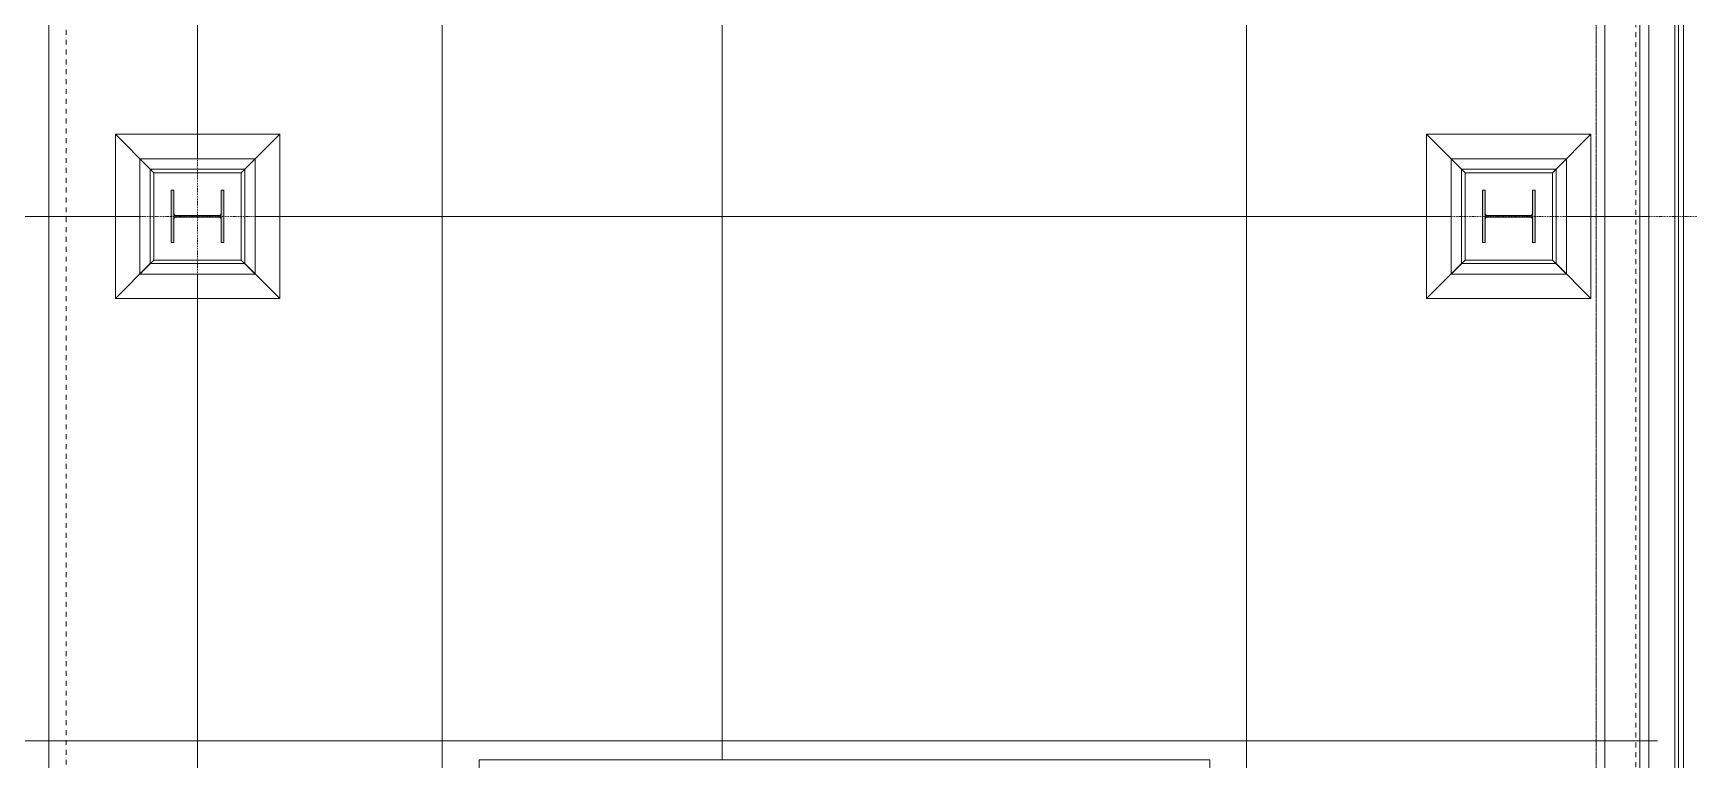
# Model space of a CAD drawing. Extents: x -32000 to 416743, y -254124 to 144214.
# Drawn here: x 8060 to 17530, y 26890 to 31049 of the extents above; entities that cross this region are included whole.
import ezdxf

# ---------------------------------------------------------------- set-up
doc = ezdxf.new("R2010")
doc.units = 0
doc.header["$LTSCALE"] = 10
for name, pattern in [('H12PL4$0$JJP_三點線', [0.9, 0.3, -0.15, 0, -0.15, 0, -0.15, 0, -0.15]), ('H12PL4$0$TAI_虛線', [5.644, 2.822, -2.822]), ('XFM7P40ICA$0$H12PL4$0$DOTK1', [0.01, 0.005, -0.005]), ('XFM7P40ICA$0$H12PL4$0$JJP_三點線', [0.9, 0.3, -0.15, 0, -0.15, 0, -0.15, 0, -0.15]), ('XFM7P40ICA$0$H12PL4$0$JJP_虛線(退縮線、投影線、地下室範圍、非屬本工程、圖面分區)', [0.45, 0.3, -0.15])]:
    doc.linetypes.add(name, pattern=pattern)
for name, color, linetype in [('H12PL4$0$A-ROOF', 252, 'Continuous'), ('H12PL4$0$A-WALL-EX', 252, 'Continuous'), ('H12PL4$0$S-COL', 252, 'Continuous'), ('H12PL4$0$S-GRID', 252, 'Continuous'), ('H12PL4$0$S-SLAB-SHOW', 252, 'Continuous'), ('XFM7P40ICA$0$H12PL4$0$A-WALL-EX', 252, 'Continuous'), ('XFM7P40ICA$0$H12PL4$0$Hattch', 252, 'Continuous'), ('XFM7P40ICA$0$H12PL4$0$L40_19_MEJI', 252, 'Continuous'), ('XFM7P40ICA$0$H12PL4$0$L40_19_SIAGE1', 252, 'Continuous'), ('XFM7P40ICA$0$H12PL4$0$L40_19_STEEL2', 252, 'Continuous'), ('XFM7P40ICA$0$H12PL4$0$L40_19_SUGATA3', 252, 'Continuous'), ('XFM7P40ICA$0$H12PL4$0$L40_19_SUGATAD', 252, 'Continuous'), ('XFM7P40ICA$0$H12PL4$0$L40_19_設備基礎', 252, 'Continuous'), ('XFM7P40ICA$0$H12PL4$0$S-COL', 252, 'Continuous'), ('XFM7P40ICA$0$H12PL4$0$S-GRID', 252, 'Continuous')]:
    doc.layers.add(name, color=color, linetype=linetype)

# ---------------------------------------------------------------- blocks, each defined once
blk = doc.blocks.new('H12PL4')
at = {"layer": 'H12PL4$0$A-ROOF', "linetype": 'H12PL4$0$TAI_虛線', "lineweight": 0, "flags": 128}
for points in [[(8248.1, 2650), (8248.1, 57349.9)], [(17227, 57354.6), (17227, 2650)]]:
    blk.add_lwpolyline(points, dxfattribs=at)
at = {"layer": 'H12PL4$0$A-WALL-EX', "lineweight": 0, "flags": 128}
for points in [[(17500, -2650), (17500, 91700)], [(17500, -2650), (17500, 91700)], [(17500, -2650), (17500, 91700)], [(17500, -2650), (17500, 91700)], [(17500, 83000), (17500, -2615)]]:
    blk.add_lwpolyline(points, dxfattribs=at)
at = {"layer": 'H12PL4$0$S-COL', "lineweight": 0, "flags": 128}
for points in [[(8530, 29530), (8530, 30470)], [(8730, 30270), (8530, 30470)], [(8530, 30470), (9470, 30470)], [(9470, 30470), (9270, 30270)], [(9470, 30470), (9470, 29530)], [(16030, 29530), (16030, 30470)], [(16230, 30270), (16030, 30470)], [(16030, 30470), (16970, 30470)], [(16970, 30470), (16770, 30270)], [(16970, 30470), (16970, 29530)], [(8730, 30270), (8730, 29730)], [(9270, 30270), (8730, 30270)], [(9270, 29730), (9270, 30270)], [(16230, 30270), (16230, 29730)], [(16770, 30270), (16230, 30270)], [(16770, 29730), (16770, 30270)], [(8730, 29730), (8530, 29530)], [(8730, 29730), (9270, 29730)], [(9470, 29530), (9270, 29730)], [(16230, 29730), (16030, 29530)], [(16230, 29730), (16770, 29730)], [(16970, 29530), (16770, 29730)], [(8530, 29530), (9470, 29530)], [(16030, 29530), (16970, 29530)]]:
    blk.add_lwpolyline(points, dxfattribs=at)
for points in [[(8850, 30150), (8850, 29850), (8865, 29850), (8865, 29995), (9135, 29995), (9135, 29850), (9150, 29850), (9150, 30150), (9135, 30150), (9135, 30005), (8865, 30005), (8865, 30150)], [(16350, 30150), (16350, 29850), (16365, 29850), (16365, 29995), (16635, 29995), (16635, 29850), (16650, 29850), (16650, 30150), (16635, 30150), (16635, 30005), (16365, 30005), (16365, 30150)]]:
    blk.add_lwpolyline(points, close=True, dxfattribs=at)
at = {"layer": 'H12PL4$0$S-GRID', "linetype": 'H12PL4$0$JJP_三點線', "lineweight": 0}
for p, q in [((9000, 128250), (9000, -28000)), ((-29000, 30000), (289600, 30000))]:
    blk.add_line(p, q, dxfattribs=at)
at = {"layer": 'H12PL4$0$S-SLAB-SHOW', "lineweight": 0}
blk.add_line((17300, -2300), (17300, 82649.8), dxfattribs=at)
at = {"layer": 'H12PL4$0$S-SLAB-SHOW', "lineweight": 0, "flags": 128}
blk.add_lwpolyline([(17470, -2300), (17470, 82649.8)], dxfattribs=at)
blk = doc.blocks.new('XFM7P40ICA$0$H12PL4')
at = {"layer": 'XFM7P40ICA$0$H12PL4$0$Hattch', "linetype": 'Continuous', "lineweight": 0}
for points in [[(8850, 30150), (8850, 29850), (8865, 29850), (8865, 29995), (9135, 29995), (9135, 29850), (9150, 29850), (9150, 30150), (9135, 30150), (9135, 30005), (8865, 30005), (8865, 30150)], [(16350, 30150), (16350, 29850), (16365, 29850), (16365, 29995), (16635, 29995), (16635, 29850), (16650, 29850), (16650, 30150), (16635, 30150), (16635, 30005), (16365, 30005), (16365, 30150)]]:
    blk.add_hatch(color=256, dxfattribs=at).paths.add_polyline_path(points)
at = {"layer": 'XFM7P40ICA$0$H12PL4$0$A-WALL-EX', "lineweight": 0}
blk.add_line((17300, -2300), (17300, 82649.8), dxfattribs=at)
at = {"layer": 'XFM7P40ICA$0$H12PL4$0$A-WALL-EX', "lineweight": 0, "flags": 128}
for points in [[(17470, -2300), (17470, 82649.8)], [(17500, 82650), (17500, -2300)]]:
    blk.add_lwpolyline(points, dxfattribs=at)
at = {"layer": 'XFM7P40ICA$0$H12PL4$0$A-WALL-EX', "linetype": 'XFM7P40ICA$0$H12PL4$0$JJP_虛線(退縮線、投影線、地下室範圍、非屬本工程、圖面分區)', "lineweight": 0, "flags": 128}
for points in [[(8150, 2650), (8150, 57350)], [(17250, 57350), (17250, 2650)], [(17300, 2650), (17300, 57350)]]:
    blk.add_lwpolyline(points, dxfattribs=at)
at = {"layer": 'XFM7P40ICA$0$H12PL4$0$L40_19_MEJI', "lineweight": 0}
for p, q in [((17050, -1975), (17050, 82050)), ((9000, 30330), (9000, 44670)), ((15000, 42950), (15000, 19840)), ((10400, 42690), (10400, 19840)), ((12000, 34550), (12000, 26890)), ((8670, 30000), (200, 30000)), ((16170, 30000), (9330, 30000)), ((17300, 30000), (16830, 30000)), ((9000, 15330), (9000, 29670)), ((17350, 27000), (6000, 27000))]:
    blk.add_line(p, q, dxfattribs=at)
at = {"layer": 'XFM7P40ICA$0$H12PL4$0$L40_19_SIAGE1', "lineweight": 0}
blk.add_line((17500, -2650), (17500, 91700), dxfattribs=at)
at = {"layer": 'XFM7P40ICA$0$H12PL4$0$L40_19_STEEL2', "lineweight": 0, "flags": 128}
for points in [[(8850, 29850), (8850, 30150), (8865, 30150), (8865, 30018, 0.414214), (8878, 30005), (9122, 30005, 0.414214), (9135, 30018), (9135, 30150), (9150, 30150), (9150, 29850), (9135, 29850), (9135, 29982, 0.414214), (9122, 29995), (8878, 29995, 0.414214), (8865, 29982), (8865, 29850)], [(16350, 29850), (16350, 30150), (16365, 30150), (16365, 30018, 0.414214), (16378, 30005), (16622, 30005, 0.414214), (16635, 30018), (16635, 30150), (16650, 30150), (16650, 29850), (16635, 29850), (16635, 29982, 0.414214), (16622, 29995), (16378, 29995, 0.414214), (16365, 29982), (16365, 29850)]]:
    blk.add_lwpolyline(points, format="xyb", close=True, dxfattribs=at)
at = {"layer": 'XFM7P40ICA$0$H12PL4$0$L40_19_SUGATA3', "lineweight": 0}
for p, q in [((17450, -2125), (17450, 82475)), ((17300, -1975), (17300, 82325)), ((8670, 30330), (8750, 30250)), ((9250, 30250), (9330, 30330)), ((16170, 30330), (16250, 30250)), ((16750, 30250), (16830, 30330)), ((8670, 29670), (8750, 29750)), ((9250, 29750), (9330, 29670)), ((16170, 29670), (16250, 29750)), ((16750, 29750), (16830, 29670))]:
    blk.add_line(p, q, dxfattribs=at)
at = {"layer": 'XFM7P40ICA$0$H12PL4$0$L40_19_SUGATA3', "lineweight": 0, "flags": 128}
for points in [[(8670, 29670), (9330, 29670), (9330, 30330), (8670, 30330)], [(16170, 29670), (16830, 29670), (16830, 30330), (16170, 30330)], [(8750, 29750), (9250, 29750), (9250, 30250), (8750, 30250)], [(16250, 29750), (16750, 29750), (16750, 30250), (16250, 30250)]]:
    blk.add_lwpolyline(points, close=True, dxfattribs=at)
at = {"layer": 'XFM7P40ICA$0$H12PL4$0$L40_19_SUGATAD', "linetype": 'XFM7P40ICA$0$H12PL4$0$DOTK1', "lineweight": 0}
blk.add_line((17000, 2500), (17000, 57495), dxfattribs=at)
at = {"layer": 'XFM7P40ICA$0$H12PL4$0$L40_19_設備基礎', "lineweight": 0, "flags": 128}
blk.add_lwpolyline([(14790, 26010), (14790, 26890), (10610, 26890), (10610, 26010)], close=True, dxfattribs=at)
at = {"layer": 'XFM7P40ICA$0$H12PL4$0$S-COL', "lineweight": 0, "flags": 128}
for points in [[(8530, 29530), (8530, 30470)], [(8730, 30270), (8530, 30470)], [(8530, 30470), (9470, 30470)], [(9470, 30470), (9270, 30270)], [(9470, 30470), (9470, 29530)], [(16030, 29530), (16030, 30470)], [(16230, 30270), (16030, 30470)], [(16030, 30470), (16970, 30470)], [(16970, 30470), (16770, 30270)], [(16970, 30470), (16970, 29530)], [(8730, 30270), (8730, 29730)], [(9270, 30270), (8730, 30270)], [(9270, 29730), (9270, 30270)], [(16230, 30270), (16230, 29730)], [(16770, 30270), (16230, 30270)], [(16770, 29730), (16770, 30270)], [(8730, 29730), (8530, 29530)], [(8730, 29730), (9270, 29730)], [(9470, 29530), (9270, 29730)], [(16230, 29730), (16030, 29530)], [(16230, 29730), (16770, 29730)], [(16970, 29530), (16770, 29730)], [(8530, 29530), (9470, 29530)], [(16030, 29530), (16970, 29530)]]:
    blk.add_lwpolyline(points, dxfattribs=at)
for points in [[(8850, 30150), (8850, 29850), (8865, 29850), (8865, 29995), (9135, 29995), (9135, 29850), (9150, 29850), (9150, 30150), (9135, 30150), (9135, 30005), (8865, 30005), (8865, 30150)], [(16350, 30150), (16350, 29850), (16365, 29850), (16365, 29995), (16635, 29995), (16635, 29850), (16650, 29850), (16650, 30150), (16635, 30150), (16635, 30005), (16365, 30005), (16365, 30150)]]:
    blk.add_lwpolyline(points, close=True, dxfattribs=at)
at = {"layer": 'XFM7P40ICA$0$H12PL4$0$S-GRID', "linetype": 'XFM7P40ICA$0$H12PL4$0$JJP_三點線', "lineweight": 0}
for p, q in [((9000, 128250), (9000, -28000)), ((-29000, 30000), (289600, 30000))]:
    blk.add_line(p, q, dxfattribs=at)
blk = doc.blocks.new('XFM7P40ICA')
blk.add_blockref('XFM7P40ICA$0$H12PL4', (0, 0))

msp = doc.modelspace()

# ---------------------------------------------------------------- block references
for name in ['H12PL4', 'XFM7P40ICA']:
    msp.add_blockref(name, (0, 0))

doc.saveas('drawing.dxf')
